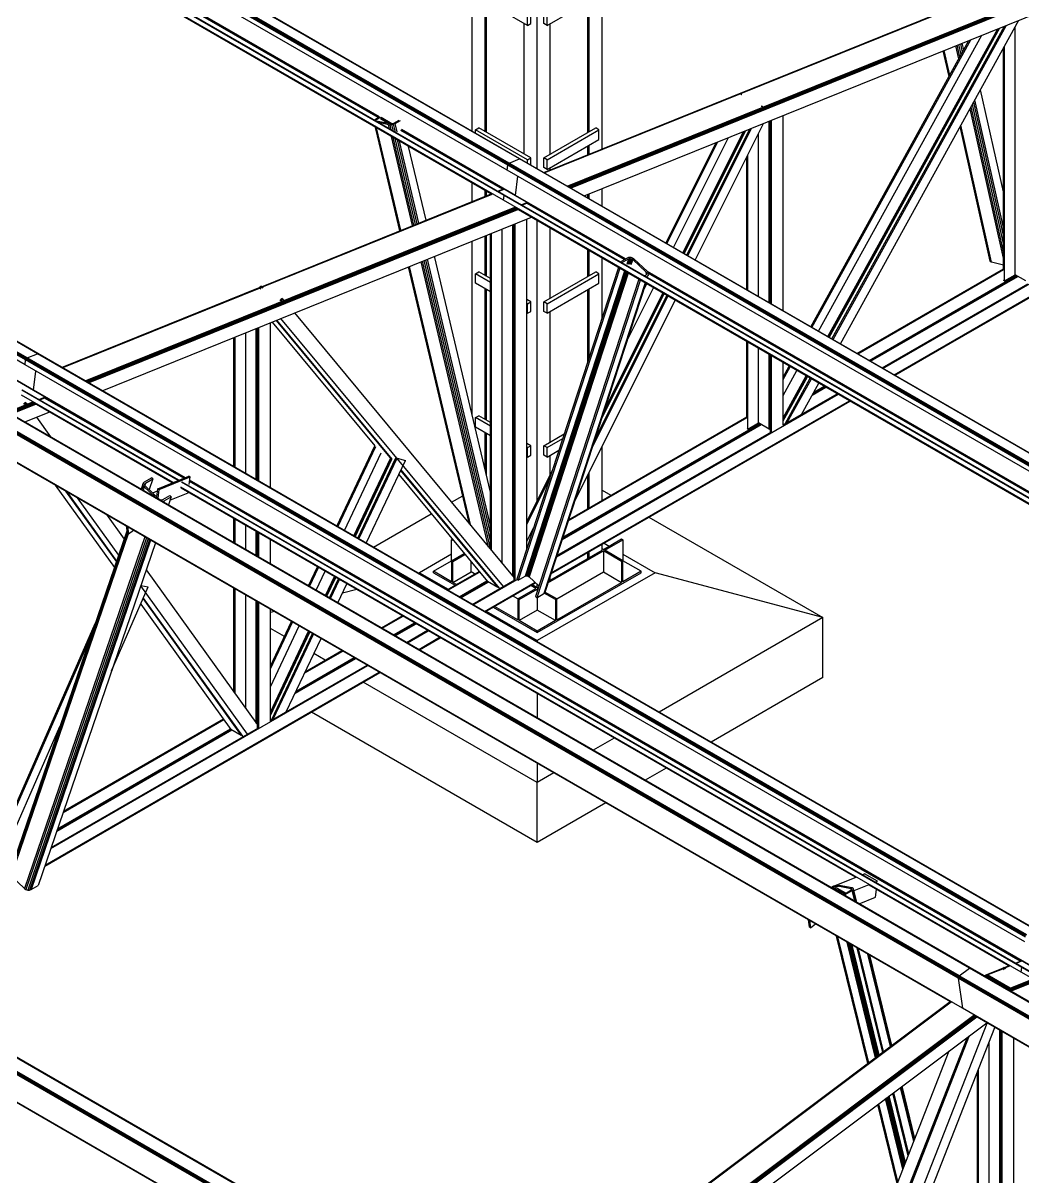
# Model space of a CAD drawing. Header units: millimetres. Extents: x 357 to 945, y 547 to 720.
# Drawn here: x 581.048 to 583.771, y 662.074 to 665.217 of the extents above; entities that cross this region are included whole.
import ezdxf

# ---------------------------------------------------------------- set-up
doc = ezdxf.new("R2010")
doc.units = ezdxf.units.MM
doc.layers.add('PLANTA-VIS', color=7, linetype='Continuous')

msp = doc.modelspace()

# ---------------------------------------------------------------- linework, layer by layer
at = {"layer": 'PLANTA-VIS', "extrusion": (6.79673e-13, 0.816497, 0.57735)}
for p, q in [((582.37191, 664.83529), (579.64955, 666.40704)), ((582.39987, 664.84657), (579.67751, 666.41832)), ((582.40118, 664.84678), (579.67881, 666.41854)), ((582.40219, 664.8463), (579.67983, 666.41805)), ((582.3663, 664.81651), (579.64394, 666.38827)), ((582.36788, 664.82954), (579.64552, 666.40129)), ((582.36835, 664.83131), (579.64599, 666.40306)), ((582.36928, 664.83302), (579.64692, 666.40477)), ((582.37053, 664.83442), (579.64817, 666.40617)), ((582.35787, 664.74705), (579.63551, 666.31881)), ((582.3563, 664.73403), (579.63393, 666.30579)), ((582.32327, 664.75158), (579.66708, 666.28514)), ((582.32229, 664.75139), (579.669, 666.28327)), ((582.35962, 664.74776), (579.95672, 666.13507)), ((582.27158, 664.92171), (582.27158, 666.15136)), ((582.01897, 664.96136), (580.02583, 666.1121)), ((582.01809, 664.96085), (580.02716, 666.11031)), ((582.01711, 664.96029), (580.02847, 666.10843)), ((582.0162, 664.95976), (580.02874, 666.10722)), ((582.01547, 664.95934), (580.02895, 666.10625)), ((582.44836, 664.81964), (582.44836, 666.0493)), ((582.62514, 664.87379), (582.62514, 665.94723)), ((581.05666, 664.30253), (578.3343, 665.87429)), ((581.05791, 664.30393), (578.33554, 665.87568)), ((581.05928, 664.3048), (578.33692, 665.87655)), ((581.08725, 664.31608), (578.36489, 665.88783)), ((581.08855, 664.31629), (578.36619, 665.88805)), ((581.08957, 664.31581), (578.36721, 665.88756)), ((581.05368, 664.28602), (578.33132, 665.85778)), ((581.05526, 664.29905), (578.3329, 665.8708)), ((581.05573, 664.30082), (578.33337, 665.87257)), ((581.07665, 664.21605), (578.77943, 665.54236)), ((581.07688, 664.21694), (578.77954, 665.54331)), ((582.46599, 664.80947), (583.71913, 665.31592)), ((582.46627, 664.80931), (583.72014, 665.31605)), ((582.42167, 665.21016), (582.28025, 665.29181)), ((582.30694, 664.92078), (582.30694, 665.2764)), ((582.46751, 664.80859), (583.69939, 665.30645)), ((582.47505, 665.21016), (582.61648, 665.29181)), ((582.52974, 664.77266), (583.78398, 665.27956)), ((582.53174, 664.77151), (583.78562, 665.27825)), ((582.53421, 664.77008), (583.78736, 665.27653)), ((582.58978, 664.92078), (582.58978, 665.2764)), ((582.31047, 664.91873), (582.31047, 665.27436)), ((582.53677, 664.7686), (583.7896, 665.27493)), ((582.53902, 664.7673), (583.79186, 665.27363)), ((582.57604, 664.74593), (583.82888, 665.25225)), ((582.58625, 664.91873), (582.58625, 665.27436)), ((582.41301, 664.85954), (582.41301, 665.21516)), ((582.42167, 665.21016), (582.42167, 665.23609)), ((582.42167, 665.21016), (582.43065, 665.21535)), ((582.43065, 665.21535), (582.43065, 665.24127)), ((582.46607, 665.21535), (582.46607, 665.24127)), ((582.47505, 665.21016), (582.46607, 665.21535)), ((582.47505, 665.21016), (582.47505, 665.23609)), ((582.48372, 664.85954), (582.48372, 665.21516)), ((583.27376, 664.3431), (583.75972, 665.2243)), ((583.21448, 664.37733), (583.65916, 665.18366)), ((583.23994, 664.36263), (583.70234, 665.20112)), ((583.24194, 664.36147), (583.70573, 665.20249)), ((583.24347, 664.36059), (583.70834, 665.20354)), ((583.25092, 664.35629), (583.72097, 665.20864)), ((583.25375, 664.35466), (583.72577, 665.21058)), ((583.7493, 664.53096), (583.7493, 665.20541)), ((583.19364, 664.38936), (583.6238, 665.16937)), ((583.19647, 664.38772), (583.6286, 665.17131)), ((583.59633, 665.11957), (583.58842, 665.15507)), ((583.59917, 665.12472), (583.59208, 665.15655)), ((583.6027, 665.13111), (583.59662, 665.15839)), ((583.60639, 665.1378), (583.60137, 665.16031)), ((583.60967, 665.14375), (583.6056, 665.16202)), ((583.7203, 664.51422), (583.7203, 665.15283)), ((583.56958, 665.07106), (583.55396, 665.14115)), ((583.56991, 665.07166), (583.55439, 665.14132)), ((583.57162, 665.07476), (583.55659, 665.14221)), ((583.71748, 664.54533), (583.71748, 665.14771)), ((583.64393, 665.08674), (583.64334, 665.08935)), ((583.6253, 665.05295), (583.62471, 665.05557)), ((583.62858, 665.05891), (583.628, 665.06152)), ((583.61524, 665.03472), (583.61466, 665.03734)), ((583.61808, 665.03987), (583.6175, 665.04248)), ((583.62161, 665.04627), (583.62103, 665.04888)), ((583.71748, 664.75672), (583.65542, 665.03517)), ((583.00104, 665.02317), (583.0014, 665.0239)), ((583.0014, 665.0239), (583.00217, 665.02363)), ((583.00423, 665.02227), (583.0014, 665.0239)), ((583.00387, 665.02154), (583.00423, 665.02227)), ((583.00423, 665.02227), (583.005, 665.02199)), ((583.71748, 664.61611), (583.6331, 664.99471)), ((583.71748, 664.63934), (583.63679, 665.00139)), ((583.71748, 664.66003), (583.64007, 665.00735)), ((582.00759, 664.95479), (582.0192, 664.96149)), ((583.05831, 664.9901), (583.05868, 664.99083)), ((583.05868, 664.99083), (583.05944, 664.99056)), ((583.06151, 664.9892), (583.05868, 664.99083)), ((583.06114, 664.98847), (583.06151, 664.9892)), ((583.06151, 664.9892), (583.06227, 664.98892)), ((583.1182, 664.43291), (583.1182, 664.96504)), ((583.58849, 664.98622), (583.58791, 664.98883)), ((583.58882, 664.98681), (583.58824, 664.98943)), ((583.59053, 664.98992), (583.58995, 664.99253)), ((583.71748, 664.576), (583.62673, 664.98316)), ((583.71748, 664.59388), (583.62957, 664.98831)), ((582.00543, 664.95314), (582.00759, 664.95479)), ((582.07451, 664.65125), (582.0078, 664.93296)), ((582.07491, 664.65142), (582.00832, 664.93266)), ((582.00853, 664.95143), (582.0092, 664.95274)), ((582.00906, 664.95035), (582.00853, 664.95143)), ((582.0107, 664.94967), (582.00906, 664.95035)), ((582.0092, 664.95274), (582.01096, 664.95407)), ((582.00955, 664.95124), (582.0092, 664.95274)), ((582.0471, 664.94196), (582.0107, 664.94967)), ((582.01096, 664.95407), (582.02273, 664.96087)), ((582.01137, 664.95232), (582.01096, 664.95407)), ((582.0771, 664.6523), (582.01108, 664.93107)), ((582.04356, 664.93992), (582.01708, 664.94553)), ((582.04469, 664.94247), (582.0214, 664.95592)), ((582.04699, 664.94198), (582.02208, 664.95636)), ((582.04912, 664.94181), (582.02261, 664.95711)), ((582.05088, 664.94192), (582.02291, 664.95807)), ((582.05235, 664.94209), (582.02294, 664.95907)), ((582.04356, 664.93992), (582.04761, 664.93961)), ((582.04622, 664.9287), (582.04356, 664.93992)), ((582.0471, 664.94196), (582.04959, 664.94177)), ((582.04761, 664.93961), (582.05244, 664.94016)), ((582.05083, 664.92604), (582.04761, 664.93961)), ((582.04959, 664.94177), (582.05256, 664.94211)), ((582.05244, 664.94016), (582.05733, 664.94148)), ((582.05657, 664.92272), (582.05244, 664.94016)), ((582.05256, 664.94211), (582.05556, 664.94292)), ((582.05556, 664.94292), (582.05814, 664.94409)), ((582.05733, 664.94148), (582.06152, 664.94338)), ((582.06258, 664.9193), (582.05733, 664.94148)), ((582.05814, 664.94409), (582.07217, 664.95219)), ((582.06152, 664.94338), (582.0757, 664.95157)), ((582.067, 664.9202), (582.06152, 664.94338)), ((582.28025, 664.92582), (582.28923, 664.931)), ((582.43065, 664.84935), (582.28923, 664.931)), ((582.46607, 664.84935), (582.60749, 664.931)), ((582.61648, 664.92582), (582.60749, 664.931)), ((582.85868, 664.58275), (583.03208, 664.93023)), ((582.87879, 664.57113), (583.06453, 664.94335)), ((583.08002, 664.45496), (583.08002, 664.94961)), ((583.08285, 664.45332), (583.08285, 664.95075)), ((583.08355, 664.45292), (583.08355, 664.95104)), ((583.08638, 664.45128), (583.08638, 664.95218)), ((583.68168, 664.56807), (583.59998, 664.93465)), ((583.68255, 664.56624), (583.60031, 664.93525)), ((583.68522, 664.56504), (583.60203, 664.93836)), ((582.10865, 664.66505), (582.05114, 664.90794)), ((582.11228, 664.66652), (582.05574, 664.90528)), ((582.11681, 664.66835), (582.06149, 664.90196)), ((582.12155, 664.67027), (582.06751, 664.89849)), ((582.35375, 664.76403), (582.07703, 664.9238)), ((582.35465, 664.76436), (582.07771, 664.92425)), ((582.35584, 664.76472), (582.07824, 664.92499)), ((582.38927, 664.74655), (582.07854, 664.92595)), ((582.38951, 664.74743), (582.07857, 664.92695)), ((582.42167, 664.84417), (582.28025, 664.92582)), ((582.28025, 664.91671), (582.28025, 664.92582)), ((582.47505, 664.84417), (582.61648, 664.92582)), ((582.47505, 664.81824), (582.61648, 664.89989)), ((582.61648, 664.89989), (582.61648, 664.92582)), ((582.81951, 664.60536), (582.96887, 664.90469)), ((582.84496, 664.59067), (583.00994, 664.92129)), ((582.84697, 664.5895), (583.01319, 664.9226)), ((582.8485, 664.58863), (583.01565, 664.92359)), ((582.85585, 664.58438), (583.02752, 664.92839)), ((583.05103, 664.47169), (583.05103, 664.91628)), ((582.12578, 664.67198), (582.07288, 664.89539)), ((582.14559, 664.67998), (582.09802, 664.88087)), ((582.58625, 664.85807), (582.58625, 664.88244)), ((582.58978, 664.8595), (582.58978, 664.88448)), ((582.79858, 664.61745), (582.9351, 664.89104)), ((582.80141, 664.61581), (582.93967, 664.89289)), ((582.37191, 664.83529), (582.39987, 664.84657)), ((582.37191, 664.83529), (582.39987, 664.84657)), ((582.39987, 664.84657), (582.40118, 664.84678)), ((582.39987, 664.84657), (582.40118, 664.84678)), ((585.12224, 663.27481), (582.39987, 664.84657)), ((582.40118, 664.84678), (582.40219, 664.8463)), ((585.12354, 663.27502), (582.40118, 664.84678)), ((582.40118, 664.84678), (582.40219, 664.8463)), ((585.12455, 663.27454), (582.40219, 664.8463)), ((582.42167, 664.84417), (582.43065, 664.84935)), ((582.42167, 664.83506), (582.42167, 664.84417)), ((582.43065, 664.82987), (582.43065, 664.84935)), ((582.47505, 664.84417), (582.46607, 664.84935)), ((582.46607, 664.82343), (582.46607, 664.84935)), ((582.47505, 664.81824), (582.47505, 664.84417)), ((583.01921, 664.49007), (583.01921, 664.85252)), ((583.02204, 664.48843), (583.02204, 664.85819)), ((582.3663, 664.81651), (582.36788, 664.82954)), ((582.3663, 664.81651), (582.36788, 664.82954)), ((585.08866, 663.24476), (582.3663, 664.81651)), ((582.36788, 664.82954), (582.36835, 664.83131)), ((582.36788, 664.82954), (582.36835, 664.83131)), ((585.09025, 663.25778), (582.36788, 664.82954)), ((582.36835, 664.83131), (582.36928, 664.83302)), ((582.36835, 664.83131), (582.36928, 664.83302)), ((585.09071, 663.25955), (582.36835, 664.83131)), ((582.36928, 664.83302), (582.37053, 664.83442)), ((582.36928, 664.83302), (582.37053, 664.83442)), ((585.09164, 663.26126), (582.36928, 664.83302)), ((582.37053, 664.83442), (582.37191, 664.83529)), ((582.37053, 664.83442), (582.37191, 664.83529)), ((585.09289, 663.26266), (582.37053, 664.83442)), ((585.09427, 663.26353), (582.37191, 664.83529)), ((582.47505, 664.81824), (582.46607, 664.82343)), ((582.48372, 664.81663), (582.48372, 664.82325)), ((582.27158, 664.7309), (582.27158, 664.78066)), ((582.38951, 664.74743), (582.39582, 664.79947)), ((582.38951, 664.74743), (582.39582, 664.79947)), ((581.69719, 664.49876), (582.32259, 664.75152)), ((581.69747, 664.4986), (582.32361, 664.75165)), ((581.69853, 664.49781), (582.32522, 664.75108)), ((582.30694, 664.74519), (582.30694, 664.76025)), ((582.31047, 664.74662), (582.31047, 664.75821)), ((582.34083, 664.75861), (582.35619, 664.76482)), ((582.34207, 664.75789), (582.35807, 664.76436)), ((582.3563, 664.73403), (582.35787, 664.74705)), ((582.3563, 664.73403), (582.35787, 664.74705)), ((582.35787, 664.74705), (582.35962, 664.74776)), ((582.35787, 664.74705), (582.35962, 664.74776)), ((585.08023, 663.1753), (582.35787, 664.74705)), ((582.67446, 664.56599), (582.35962, 664.74776)), ((582.38919, 664.7464), (582.38927, 664.74655)), ((582.38919, 664.7464), (582.38927, 664.74655)), ((582.38927, 664.74655), (582.38951, 664.74743)), ((582.38927, 664.74655), (582.38951, 664.74743)), ((582.68774, 664.57422), (582.38927, 664.74655)), ((582.68863, 664.57473), (582.38951, 664.74743)), ((582.58625, 664.74004), (582.58625, 664.75005)), ((582.58978, 664.73799), (582.58978, 664.75148)), ((582.62514, 664.71758), (582.62514, 664.76577)), ((581.21711, 664.24217), (582.38745, 664.71516)), ((581.21912, 664.24102), (582.38908, 664.71385)), ((581.22159, 664.23959), (582.39082, 664.71213)), ((581.22414, 664.23811), (582.39307, 664.71053)), ((585.07866, 663.16228), (582.3563, 664.73403)), ((582.3563, 664.73403), (582.35633, 664.73312)), ((582.3563, 664.73403), (582.35633, 664.73312)), ((585.04563, 663.17983), (582.38944, 664.71338)), ((585.04465, 663.17964), (582.39136, 664.71151)), ((582.4043, 664.72197), (582.4203, 664.72843)), ((582.4063, 664.72081), (582.42166, 664.72702)), ((582.68513, 664.57271), (582.42123, 664.72507)), ((582.68586, 664.57313), (582.42172, 664.72563)), ((582.68677, 664.57366), (582.42177, 664.72665)), ((581.2264, 664.23681), (582.39532, 664.70922)), ((581.26342, 664.21544), (582.43234, 664.68785)), ((582.41993, 663.78505), (582.41993, 664.68284)), ((582.44836, 663.91563), (582.44836, 664.6786)), ((582.35276, 663.74513), (582.35276, 664.65569)), ((582.38175, 663.71018), (582.38175, 664.66741)), ((582.38458, 663.70956), (582.38458, 664.66855)), ((582.38529, 663.69904), (582.38529, 664.66883)), ((582.38811, 663.70026), (582.38811, 664.66998)), ((582.48372, 664.46762), (582.48372, 664.65819)), ((582.27158, 664.14792), (582.27158, 664.62288)), ((582.30694, 664.52886), (582.30694, 664.63717)), ((582.31047, 664.52682), (582.31047, 664.6386)), ((582.32094, 663.78349), (582.32094, 664.64283)), ((582.32377, 663.78008), (582.32377, 664.64397)), ((582.58625, 664.52682), (582.58625, 664.59899)), ((582.58978, 664.52886), (582.58978, 664.59695)), ((582.26426, 663.85181), (582.09826, 664.55283)), ((582.26761, 663.84778), (582.10044, 664.55372)), ((582.316, 663.78944), (582.132, 664.56647)), ((582.32094, 663.78538), (582.13563, 664.56794)), ((582.32094, 663.80632), (582.14016, 664.56977)), ((582.32094, 663.82828), (582.1449, 664.57168)), ((582.32094, 663.84785), (582.14913, 664.57339)), ((582.32094, 663.9395), (582.16894, 664.5814)), ((582.62514, 664.41466), (582.62514, 664.57654)), ((582.67468, 664.56668), (582.6741, 664.56488)), ((582.67468, 664.56668), (582.69378, 664.5777)), ((582.67806, 664.5635), (582.67468, 664.56668)), ((582.67806, 664.5635), (582.67781, 664.56274)), ((582.67806, 664.5635), (582.69715, 664.57452)), ((585.08198, 663.176), (582.67908, 664.56332)), ((582.69715, 664.57452), (582.69203, 664.55881)), ((582.69378, 664.5777), (582.69797, 664.5791)), ((582.69973, 664.57539), (582.69455, 664.55948)), ((582.69715, 664.57452), (582.69973, 664.57539)), ((582.70273, 664.57534), (582.69757, 664.55953)), ((582.69797, 664.5791), (582.70285, 664.57904)), ((582.69973, 664.57539), (582.70273, 664.57534)), ((582.70571, 664.57441), (582.70067, 664.55894)), ((582.70273, 664.57534), (582.70571, 664.57441)), ((582.70285, 664.57904), (582.70768, 664.5775)), ((582.7082, 664.5727), (582.70335, 664.55782)), ((582.70571, 664.57441), (582.7082, 664.5727)), ((582.70768, 664.5775), (582.71174, 664.57474)), ((582.7446, 664.53837), (582.7082, 664.5727)), ((582.74814, 664.54041), (582.71174, 664.57474)), ((583.68255, 664.56624), (583.68168, 664.56807)), ((583.68522, 664.56504), (583.68255, 664.56624)), ((583.71748, 664.55742), (583.68522, 664.56504)), ((582.26364, 663.85256), (582.09785, 664.55267)), ((582.28025, 664.5339), (582.28923, 664.53908)), ((582.32094, 664.5104), (582.28025, 664.5339)), ((582.28025, 664.50798), (582.28025, 664.5339)), ((582.32094, 664.52077), (582.28923, 664.53908)), ((582.66954, 664.5509), (582.39304, 663.70254)), ((582.67325, 664.54876), (582.39642, 663.69936)), ((582.6863, 664.54123), (582.41551, 663.71038)), ((582.68823, 664.54011), (582.41809, 663.71125)), ((582.69077, 664.53865), (582.42109, 663.71121)), ((582.69354, 664.53705), (582.42407, 663.71027)), ((582.6961, 664.53557), (582.42656, 663.70856)), ((582.46607, 664.45743), (582.60749, 664.53908)), ((582.47505, 664.45225), (582.61648, 664.5339)), ((582.61648, 664.5339), (582.60749, 664.53908)), ((582.61648, 664.50798), (582.61648, 664.5339)), ((582.74054, 664.52783), (582.74433, 664.53002)), ((582.7446, 664.53837), (582.7434, 664.53469)), ((582.74433, 664.53002), (582.74609, 664.53167)), ((582.74624, 664.53618), (582.7446, 664.53837)), ((582.74624, 664.53618), (582.74526, 664.5332)), ((582.74676, 664.53382), (582.74604, 664.53162)), ((582.74609, 664.53167), (582.74676, 664.53382)), ((582.74676, 664.53382), (582.74624, 664.53618)), ((582.74666, 664.52624), (582.74771, 664.52684)), ((582.74771, 664.52684), (582.74766, 664.52669)), ((582.74771, 664.52684), (582.75056, 664.5295)), ((582.75079, 664.53685), (582.74814, 664.54041)), ((584.74133, 663.3896), (582.74819, 664.54034)), ((584.74045, 663.38909), (582.74952, 664.53855)), ((582.75056, 664.5295), (582.75028, 664.52863)), ((582.75056, 664.5295), (582.75165, 664.53302)), ((582.75165, 664.53302), (582.75079, 664.53685)), ((584.73947, 663.38853), (582.75083, 664.53667)), ((584.73856, 663.388), (582.7511, 664.53546)), ((584.73783, 663.38758), (582.75132, 664.5345)), ((583.31871, 664.31715), (583.71748, 664.54738)), ((583.32083, 664.31592), (583.71783, 664.54513)), ((583.35194, 664.29796), (583.7524, 664.52916)), ((583.35292, 664.2974), (583.75338, 664.5286)), ((583.35407, 664.29673), (583.75453, 664.52793)), ((583.35522, 664.29607), (583.75567, 664.52727)), ((583.35619, 664.29551), (583.75664, 664.52671)), ((583.7203, 664.51422), (583.7493, 664.53096)), ((583.77829, 664.51422), (583.7493, 664.53096)), ((581.15336, 664.27898), (581.69352, 664.49728)), ((581.15364, 664.27882), (581.69322, 664.49688)), ((581.15489, 664.2781), (581.6919, 664.49513)), ((581.69077, 664.49363), (581.69541, 664.49979)), ((581.69359, 664.492), (581.69824, 664.49815)), ((581.69824, 664.49815), (581.69541, 664.49979)), ((581.69824, 664.49815), (581.7009, 664.49495)), ((582.32094, 664.48448), (582.28025, 664.50798)), ((582.30694, 664.13694), (582.30694, 664.49256)), ((582.31047, 664.1349), (582.31047, 664.49052)), ((582.72517, 664.51879), (582.4436, 663.65486)), ((582.72862, 664.51582), (582.44697, 663.65168)), ((582.74193, 664.50911), (582.46607, 663.6627)), ((582.7436, 664.50814), (582.46892, 663.66536)), ((582.47505, 664.42633), (582.61648, 664.50798)), ((582.58625, 664.29533), (582.58625, 664.49052)), ((582.58978, 664.30618), (582.58978, 664.49256)), ((582.69203, 664.3499), (582.76487, 664.49587)), ((582.72862, 664.51582), (582.72593, 664.51835)), ((582.72862, 664.51582), (582.72946, 664.51631)), ((582.73593, 664.4846), (582.74677, 664.50632)), ((582.74279, 664.50565), (582.74394, 664.50795)), ((583.3873, 664.27755), (583.7843, 664.50675)), ((583.38942, 664.27632), (583.79017, 664.5077)), ((583.42053, 664.25836), (583.83889, 664.4999)), ((583.42183, 664.25761), (583.83989, 664.49898)), ((583.42229, 664.25734), (583.84025, 664.49865)), ((583.7203, 664.51422), (583.71783, 664.51565)), ((581.74804, 664.46056), (581.75269, 664.46672)), ((581.75087, 664.45893), (581.75552, 664.46508)), ((581.75552, 664.46508), (581.75269, 664.46672)), ((581.75552, 664.46508), (581.75817, 664.46188)), ((582.38529, 664.48362), (582.38458, 664.48403)), ((582.38529, 664.47325), (582.38458, 664.47366)), ((582.43065, 664.45743), (582.41993, 664.46362)), ((582.54823, 663.90869), (582.82415, 664.46164)), ((582.59701, 664.05837), (582.80404, 664.47325)), ((582.60387, 664.07942), (582.80121, 664.47488)), ((582.62171, 664.13415), (582.79386, 664.47913)), ((582.6254, 664.14548), (582.79234, 664.48001)), ((582.63029, 664.16046), (582.79032, 664.48117)), ((581.78706, 664.42706), (582.38529, 663.70592)), ((582.38529, 664.44733), (582.38458, 664.44774)), ((582.42167, 664.45225), (582.41993, 664.45325)), ((582.42167, 664.42633), (582.41993, 664.42733)), ((582.42167, 664.45225), (582.43065, 664.45743)), ((582.42167, 664.42633), (582.42167, 664.45225)), ((582.42167, 664.42633), (582.43065, 664.43151)), ((582.43065, 664.43151), (582.43065, 664.45743)), ((582.47505, 664.45225), (582.46607, 664.45743)), ((582.46607, 664.43151), (582.46607, 664.45743)), ((582.47505, 664.42633), (582.46607, 664.43151)), ((582.47505, 664.42633), (582.47505, 664.45225)), ((582.48372, 664.0757), (582.48372, 664.43133)), ((581.72167, 663.95087), (581.72167, 664.40064)), ((581.72628, 664.4025), (582.00596, 664.06536)), ((581.73732, 664.40696), (582.05184, 664.02781)), ((581.7387, 664.40752), (582.05251, 664.02922)), ((581.74973, 664.41198), (582.35545, 663.68181)), ((581.65449, 663.98965), (581.65449, 664.37349)), ((581.68348, 663.97291), (581.68348, 664.3852)), ((581.68631, 663.97128), (581.68631, 664.38635)), ((581.68702, 663.97087), (581.68702, 664.38663)), ((581.68985, 663.96924), (581.68985, 664.38778)), ((581.62267, 664.00802), (581.62267, 664.36063)), ((581.6255, 664.00639), (581.6255, 664.36177)), ((583.01921, 664.14219), (583.01921, 664.34902)), ((583.02204, 664.11107), (583.02204, 664.34739)), ((581.05573, 664.30082), (581.05666, 664.30253)), ((581.05573, 664.30082), (581.05666, 664.30253)), ((581.05666, 664.30253), (581.05791, 664.30393)), ((581.05666, 664.30253), (581.05791, 664.30393)), ((583.77902, 662.73078), (581.05666, 664.30253)), ((581.05791, 664.30393), (581.05928, 664.3048)), ((581.05791, 664.30393), (581.05928, 664.3048)), ((583.78027, 662.73217), (581.05791, 664.30393)), ((581.05928, 664.3048), (581.08725, 664.31608)), ((581.05928, 664.3048), (581.08725, 664.31608)), ((583.78165, 662.73304), (581.05928, 664.3048)), ((581.08725, 664.31608), (581.08855, 664.31629)), ((581.08725, 664.31608), (581.08855, 664.31629)), ((583.80961, 662.74432), (581.08725, 664.31608)), ((581.08855, 664.31629), (581.08957, 664.31581)), ((583.81091, 662.74453), (581.08855, 664.31629)), ((581.08855, 664.31629), (581.08957, 664.31581)), ((583.81193, 662.74405), (581.08957, 664.31581)), ((583.05103, 664.12781), (583.05103, 664.33065)), ((583.08002, 664.11107), (583.08002, 664.31391)), ((583.08285, 664.11271), (583.08285, 664.31228)), ((583.08355, 664.10218), (583.08355, 664.31187)), ((583.08638, 664.10341), (583.08638, 664.31024)), ((581.05368, 664.28602), (581.05526, 664.29905)), ((581.05368, 664.28602), (581.05526, 664.29905)), ((583.77604, 662.71427), (581.05368, 664.28602)), ((581.05526, 664.29905), (581.05573, 664.30082)), ((581.05526, 664.29905), (581.05573, 664.30082)), ((583.77762, 662.72729), (581.05526, 664.29905)), ((583.77809, 662.72906), (581.05573, 664.30082)), ((583.1182, 664.12178), (583.1182, 664.29187)), ((583.1182, 664.25256), (583.13465, 664.28238)), ((583.1182, 664.2458), (583.13747, 664.28074)), ((583.1182, 664.20274), (583.15548, 664.27035)), ((581.07688, 664.21694), (581.0832, 664.26898)), ((581.07688, 664.21694), (581.0832, 664.26898)), ((583.1182, 664.14189), (583.18094, 664.25565)), ((583.1182, 664.1371), (583.18294, 664.25449)), ((583.1182, 664.13343), (583.18447, 664.25361)), ((583.1235, 664.12525), (583.19192, 664.24931)), ((583.12897, 664.1284), (583.19475, 664.24768)), ((583.6253, 662.64278), (580.90294, 664.21453)), ((583.62668, 662.6435), (580.90432, 664.21526)), ((583.62793, 662.64354), (580.90557, 664.2153)), ((581.47085, 663.97084), (581.04525, 664.21656)), ((581.4726, 663.97155), (581.047, 664.21727)), ((581.07657, 664.21591), (581.07665, 664.21605)), ((581.07657, 664.21591), (581.07665, 664.21605)), ((581.07665, 664.21605), (581.07688, 664.21694)), ((581.07665, 664.21605), (581.07688, 664.21694)), ((581.4888, 663.9781), (581.07665, 664.21605)), ((581.48984, 663.97852), (581.07688, 664.21694)), ((583.16768, 664.15075), (583.21476, 664.23612)), ((583.16823, 664.22782), (583.1712, 664.22953)), ((583.17022, 664.23142), (583.17318, 664.23313)), ((583.19675, 664.20346), (583.23404, 664.22499)), ((583.19766, 664.2051), (583.23307, 664.22555)), ((583.19873, 664.20704), (583.23193, 664.22621)), ((583.1998, 664.209), (583.23077, 664.22688)), ((583.20072, 664.21065), (583.2298, 664.22744)), ((583.59437, 662.61541), (580.87201, 664.18716)), ((583.59443, 662.61703), (580.87207, 664.18879)), ((583.59502, 662.61882), (580.87266, 664.19057)), ((583.59604, 662.62048), (580.87368, 664.19223)), ((583.59734, 662.62177), (580.87498, 664.19352)), ((581.01368, 664.15996), (581.07482, 664.18466)), ((581.01525, 664.15863), (581.07646, 664.18336)), ((581.0165, 664.1567), (581.0782, 664.18163)), ((581.01721, 664.15448), (581.08044, 664.18004)), ((581.0173, 664.1523), (581.0827, 664.17873)), ((581.45665, 663.96511), (581.04367, 664.20354)), ((581.0498, 664.17837), (581.05388, 664.18349)), ((581.05262, 664.17673), (581.0567, 664.18185)), ((581.0567, 664.18185), (581.05388, 664.18349)), ((581.0567, 664.18185), (581.05864, 664.17916)), ((581.45511, 663.96448), (581.07682, 664.18289)), ((581.45433, 663.96417), (581.07874, 664.18102)), ((581.09168, 664.19148), (581.10769, 664.19795)), ((581.09368, 664.19032), (581.10904, 664.19653)), ((581.48572, 663.97686), (581.10861, 664.19458)), ((581.48658, 663.9772), (581.10909, 664.19514)), ((581.48765, 663.97764), (581.10915, 664.19616)), ((582.4856, 663.71655), (583.30015, 664.18682)), ((582.48582, 663.7172), (583.29969, 664.18709)), ((582.48642, 663.71905), (583.29839, 664.18784)), ((582.50084, 663.7633), (583.26727, 664.2058)), ((583.08285, 664.18845), (583.08355, 664.18973)), ((583.08285, 664.18169), (583.08355, 664.18297)), ((583.1182, 664.12218), (583.26515, 664.20703)), ((583.13917, 664.17511), (583.14213, 664.17683)), ((581.05278, 664.13031), (581.11972, 664.15736)), ((582.28025, 664.14198), (582.28923, 664.14717)), ((582.32094, 664.12886), (582.28923, 664.14717)), ((582.53362, 663.86388), (583.01921, 664.14423)), ((582.62514, 664.14102), (582.62514, 664.14466)), ((583.1352, 664.16793), (583.13817, 664.16964)), ((583.13611, 664.16957), (583.13907, 664.17128)), ((583.13718, 664.17151), (583.14014, 664.17322)), ((583.13826, 664.17346), (583.14122, 664.17517)), ((581.08453, 664.14314), (581.12283, 664.08986)), ((582.32094, 664.11849), (582.28025, 664.14198)), ((582.28025, 664.11606), (582.28025, 664.14198)), ((582.32094, 664.09256), (582.28025, 664.11606)), ((582.51625, 663.81057), (583.05837, 664.12357)), ((582.5167, 663.81195), (583.05741, 664.12413)), ((582.51723, 663.81358), (583.05626, 664.12479)), ((582.51776, 663.81522), (583.05511, 664.12546)), ((582.51822, 663.81661), (583.05413, 664.12602)), ((582.53264, 663.86086), (583.01956, 664.14199)), ((583.02204, 664.11107), (583.05103, 664.12781)), ((583.08002, 664.11107), (583.05103, 664.12781)), ((583.08285, 664.13863), (583.08355, 664.13991)), ((583.08355, 664.13716), (583.08285, 664.13757)), ((583.60596, 662.53329), (580.8836, 664.10504)), ((583.5733, 662.55118), (580.91718, 664.08469)), ((583.57282, 662.55136), (580.91943, 664.08329)), ((582.30694, 663.99862), (582.30694, 664.10065)), ((582.31047, 663.98369), (582.31047, 664.0986)), ((582.38529, 664.09171), (582.38458, 664.09211)), ((582.38529, 664.08134), (582.38458, 664.08174)), ((582.46607, 664.06552), (582.52184, 664.09771)), ((582.47505, 664.06033), (582.51767, 664.08494)), ((582.50183, 663.76632), (583.08603, 664.10361)), ((583.02204, 664.11107), (583.01956, 664.1125)), ((583.08002, 664.11107), (583.08285, 664.11271)), ((581.90233, 663.84656), (582.00596, 664.06536)), ((581.90516, 663.84493), (582.00879, 664.06372)), ((582.38529, 664.05541), (582.38458, 664.05582)), ((582.43065, 664.06552), (582.41993, 664.0717)), ((582.42167, 664.06033), (582.41993, 664.06133)), ((582.42167, 664.06033), (582.43065, 664.06552)), ((582.42167, 664.03441), (582.42167, 664.06033)), ((582.43065, 664.03959), (582.43065, 664.06552)), ((582.47505, 664.06033), (582.46607, 664.06552)), ((582.46607, 664.03959), (582.46607, 664.06552)), ((582.47505, 664.03441), (582.47505, 664.06033)), ((582.47505, 664.03441), (582.50727, 664.05301)), ((582.62514, 663.91671), (582.62514, 664.06281)), ((581.92334, 663.83443), (582.02352, 664.04596)), ((581.9488, 663.81973), (582.04965, 664.03268)), ((581.95082, 663.81857), (582.05128, 664.0307)), ((581.95233, 663.81769), (582.05251, 664.02922)), ((581.95961, 663.81349), (582.06323, 664.03229)), ((581.96244, 663.81186), (582.06665, 664.0319)), ((581.98264, 663.8002), (582.08925, 664.02531)), ((582.06665, 664.0319), (582.08925, 664.02531)), ((582.42167, 664.03441), (582.41993, 664.03541)), ((582.42167, 664.03441), (582.43065, 664.03959)), ((582.47505, 664.03441), (582.46607, 664.03959)), ((582.48372, 663.98648), (582.48372, 664.03941)), ((582.04526, 664.01798), (582.04649, 664.0165)), ((582.07641, 663.99819), (582.34089, 663.67937)), ((582.07708, 663.99961), (582.34443, 663.67732)), ((582.41993, 663.85866), (582.4891, 663.99727)), ((582.58978, 663.8963), (582.58978, 663.99196)), ((581.13577, 663.95839), (581.29704, 663.73403)), ((581.37593, 663.96455), (581.36998, 663.94717)), ((581.37485, 663.96102), (581.37009, 663.94711)), ((581.37569, 663.95716), (581.37189, 663.94607)), ((581.37485, 663.96102), (581.37593, 663.96455)), ((581.37569, 663.95716), (581.37485, 663.96102)), ((581.37833, 663.95355), (581.37569, 663.95716)), ((581.37593, 663.96455), (581.37879, 663.96722)), ((581.37879, 663.96722), (581.39788, 663.97824)), ((581.37972, 663.96019), (581.38039, 663.96236)), ((581.38023, 663.95781), (581.37972, 663.96019)), ((581.38215, 663.96401), (581.38015, 663.95818)), ((581.38187, 663.95559), (581.38023, 663.95781)), ((581.38039, 663.96236), (581.38215, 663.96401)), ((581.38215, 663.96401), (581.40124, 663.97503)), ((581.40124, 663.97503), (581.39145, 663.94641)), ((581.40124, 663.97503), (581.39788, 663.97824)), ((581.41552, 663.94848), (581.49943, 663.9824)), ((581.41905, 663.94644), (581.50297, 663.98036)), ((583.76761, 662.64481), (581.47941, 663.9659)), ((583.76936, 662.64552), (581.48117, 663.96661)), ((581.50297, 663.98036), (581.49943, 663.9824)), ((581.5005, 663.95996), (581.50297, 663.98036)), ((583.76349, 662.66179), (581.50145, 663.96778)), ((583.76439, 662.66211), (581.50154, 663.96856)), ((583.76558, 662.66248), (581.50166, 663.96955)), ((583.79901, 662.6443), (581.50179, 663.9706)), ((583.79925, 662.64518), (581.5019, 663.97155)), ((582.07105, 663.98689), (582.31261, 663.6957)), ((582.41993, 663.85136), (582.48224, 663.97622)), ((582.58625, 663.89426), (582.58625, 663.98488)), ((581.16406, 663.94206), (581.30238, 663.74962)), ((581.16759, 663.94002), (581.30305, 663.75157)), ((581.37833, 663.95355), (581.37513, 663.9442)), ((581.40773, 663.92537), (581.37833, 663.95355)), ((581.41813, 663.92084), (581.38187, 663.95559)), ((581.40141, 663.93686), (581.41477, 663.94226)), ((581.41381, 663.92565), (581.41204, 663.92667)), ((581.41283, 663.92622), (581.41552, 663.94848)), ((581.41341, 663.92536), (581.41381, 663.92565)), ((581.41381, 663.92565), (581.41392, 663.92488)), ((581.41905, 663.94644), (581.41552, 663.94848)), ((581.41618, 663.9227), (581.41905, 663.94644)), ((581.42915, 663.91896), (581.44824, 663.92998)), ((581.43251, 663.91575), (581.4516, 663.92677)), ((581.4516, 663.92677), (581.44396, 663.90445)), ((581.44824, 663.91696), (581.49773, 663.93695)), ((581.4516, 663.92677), (581.44824, 663.92998)), ((583.76603, 662.63179), (581.47784, 663.95288)), ((583.31563, 662.89031), (581.4779, 663.95132)), ((583.31485, 662.89), (581.47849, 663.95023)), ((581.49773, 663.93695), (581.49797, 663.93898)), ((582.21475, 663.91149), (582.24548, 663.92923)), ((582.62514, 663.9443), (582.64903, 663.93051)), ((581.19588, 663.92369), (581.30838, 663.76717)), ((581.41813, 663.92084), (581.4206, 663.91912)), ((581.4206, 663.91912), (581.42358, 663.91816)), ((581.42358, 663.91816), (581.42658, 663.91809)), ((581.42658, 663.91809), (581.42915, 663.91896)), ((581.42678, 663.91438), (581.42832, 663.91435)), ((581.42832, 663.91435), (581.42808, 663.91363)), ((581.42832, 663.91435), (581.43251, 663.91575)), ((581.43251, 663.91575), (581.43117, 663.91184)), ((581.27519, 663.87789), (581.32335, 663.8109)), ((581.62267, 663.80128), (581.62267, 663.86698)), ((581.6255, 663.79964), (581.6255, 663.86535)), ((582.00231, 663.78884), (582.15988, 663.87981)), ((582.75261, 663.8707), (583.22618, 663.59729)), ((581.33088, 663.83254), (581.01231, 662.90169)), ((581.33084, 663.8328), (581.0134, 662.90523)), ((581.32886, 663.84691), (581.33161, 663.82737)), ((581.3324, 663.84487), (581.33514, 663.82533)), ((581.33514, 663.82533), (581.34866, 663.83548)), ((581.65449, 663.78291), (581.65449, 663.84861)), ((581.68348, 663.76617), (581.68348, 663.83187)), ((581.68631, 663.76453), (581.68631, 663.83024)), ((582.41993, 663.80463), (582.43833, 663.84151)), ((581.33151, 663.82807), (581.01315, 662.89784)), ((581.33456, 663.82566), (581.0158, 662.89423)), ((581.3799, 663.81744), (581.05206, 662.85948)), ((581.38407, 663.81503), (581.0561, 662.85668)), ((581.38855, 663.81245), (581.06092, 662.85511)), ((581.39264, 663.81008), (581.06579, 662.85503)), ((581.39574, 663.8083), (581.06998, 662.85642)), ((581.40853, 663.80091), (581.08907, 662.86745)), ((581.33514, 663.82533), (581.33161, 663.82737)), ((581.68702, 663.76413), (581.68702, 663.82983)), ((581.68985, 663.76249), (581.68985, 663.8282)), ((581.72167, 663.74412), (581.72167, 663.80983)), ((582.21502, 663.80958), (582.21713, 663.8108)), ((582.22101, 663.80612), (582.21502, 663.80958)), ((582.21502, 663.75243), (582.21502, 663.80958)), ((582.62867, 663.78304), (582.67817, 663.81162)), ((582.63013, 663.79999), (582.64407, 663.79194)), ((582.63221, 663.781), (582.68171, 663.80958)), ((582.67817, 663.81162), (582.68171, 663.80958)), ((582.68171, 663.80958), (582.68171, 663.75243)), ((582.21502, 663.77021), (582.12765, 663.71977)), ((582.21502, 663.75243), (582.24918, 663.77215)), ((582.21855, 663.75039), (582.25147, 663.76939)), ((582.38458, 663.78781), (582.38529, 663.78923)), ((582.38458, 663.78051), (582.38529, 663.78193)), ((582.4775, 663.69168), (582.62867, 663.77896)), ((582.47914, 663.69671), (582.62514, 663.781)), ((582.58625, 663.75855), (582.58625, 663.77465)), ((582.58978, 663.76059), (582.58978, 663.77669)), ((582.62514, 663.781), (582.62514, 663.79711)), ((582.62867, 663.78304), (582.62514, 663.78509)), ((582.67817, 663.75039), (582.62867, 663.77896)), ((582.62867, 663.77896), (582.62867, 663.72181)), ((582.68171, 663.75243), (582.63221, 663.781)), ((582.68171, 663.77021), (582.76907, 663.71977)), ((581.82544, 663.68421), (581.84988, 663.7358)), ((582.16552, 663.72385), (582.21502, 663.75243)), ((582.21855, 663.75039), (582.21502, 663.75243)), ((582.21502, 663.75243), (582.21502, 663.69527)), ((582.21855, 663.69323), (582.21855, 663.75039)), ((582.26805, 663.72181), (582.26805, 663.74941)), ((582.38458, 663.73622), (582.38529, 663.73597)), ((582.38458, 663.73567), (582.38517, 663.73601)), ((582.68171, 663.75243), (582.67817, 663.75039)), ((582.67817, 663.75039), (582.67817, 663.69323)), ((582.7312, 663.72385), (582.68171, 663.75243)), ((582.68171, 663.69527), (582.68171, 663.75243)), ((581.38337, 663.7274), (581.68702, 663.30496)), ((581.82827, 663.68257), (581.85271, 663.73417)), ((581.84645, 663.67208), (581.87089, 663.72367)), ((581.87191, 663.65738), (581.89634, 663.70898)), ((581.87393, 663.65622), (581.89836, 663.70781)), ((581.87544, 663.65534), (581.89988, 663.70694)), ((582.12765, 663.71977), (582.12375, 663.71872)), ((582.12765, 663.71977), (582.20583, 663.67463)), ((582.21502, 663.69527), (582.16552, 663.72385)), ((582.16552, 663.71977), (582.16552, 663.72385)), ((582.16552, 663.71977), (582.22477, 663.68556)), ((582.20298, 663.67298), (582.28985, 663.72313)), ((582.2051, 663.67176), (582.29122, 663.72148)), ((582.21855, 663.69323), (582.26805, 663.72181)), ((582.2778, 663.71618), (582.26805, 663.72181)), ((582.38301, 663.70866), (582.38458, 663.70956)), ((582.38458, 663.73455), (582.38529, 663.73496)), ((582.39642, 663.69936), (582.41551, 663.71038)), ((582.41551, 663.71038), (582.41809, 663.71125)), ((582.41809, 663.71125), (582.42109, 663.71121)), ((582.42109, 663.71121), (582.42407, 663.71027)), ((582.42407, 663.71027), (582.42656, 663.70856)), ((582.45298, 663.68364), (582.42656, 663.70856)), ((582.44836, 663.55647), (582.7312, 663.71977)), ((582.76907, 663.71977), (582.44836, 663.5346)), ((582.48372, 663.69935), (582.48372, 663.71075)), ((582.50139, 663.64832), (582.62867, 663.72181)), ((582.62867, 663.72181), (582.67817, 663.69323)), ((582.7312, 663.72385), (582.68171, 663.69527)), ((582.7312, 663.71977), (582.7312, 663.72385)), ((583.22618, 663.59729), (582.76907, 663.71977)), ((581.28916, 663.45213), (581.38905, 663.68082)), ((581.3684, 663.68367), (581.65884, 663.27962)), ((581.36883, 663.6849), (581.38905, 663.68082)), ((581.62267, 663.39448), (581.62267, 663.67728)), ((581.6255, 663.39054), (581.6255, 663.67564)), ((581.82326, 663.68547), (581.82708, 663.68767)), ((581.88272, 663.65114), (581.90715, 663.70273)), ((581.88555, 663.64951), (581.90998, 663.7011)), ((581.90575, 663.63784), (581.93018, 663.68944)), ((581.9569, 663.67402), (581.91793, 663.66358)), ((582.2283, 663.6876), (582.21855, 663.69323)), ((582.23621, 663.65379), (582.31137, 663.69719)), ((582.23719, 663.65323), (582.31201, 663.69642)), ((582.23834, 663.65256), (582.31283, 663.69557)), ((582.23949, 663.6519), (582.31397, 663.69491)), ((582.24046, 663.65134), (582.31494, 663.69435)), ((582.27157, 663.63338), (582.38776, 663.70046)), ((582.27369, 663.63216), (582.39402, 663.70163)), ((582.3048, 663.61419), (582.44239, 663.69363)), ((582.3061, 663.61344), (582.44338, 663.6927)), ((582.30656, 663.61318), (582.44373, 663.69237)), ((582.34089, 663.67937), (582.31261, 663.6957)), ((582.34089, 663.67937), (582.34177, 663.68053)), ((582.34606, 663.67639), (582.34443, 663.67732)), ((582.39642, 663.69936), (582.39304, 663.70254)), ((582.39533, 663.64832), (582.44482, 663.6769)), ((582.39886, 663.64628), (582.44836, 663.67486)), ((582.44482, 663.6769), (582.43088, 663.68495)), ((582.44836, 663.67894), (582.43442, 663.68699)), ((582.44836, 663.67894), (582.44836, 663.688)), ((582.44836, 663.67894), (582.45217, 663.68114)), ((582.44984, 663.674), (582.44836, 663.67486)), ((582.44836, 663.67486), (582.44836, 663.66946)), ((582.50139, 663.59117), (582.67817, 663.69323)), ((581.37498, 663.64862), (581.64248, 663.27648)), ((581.37577, 663.65041), (581.64601, 663.27444)), ((581.65449, 663.35021), (581.65449, 663.6589)), ((581.68348, 663.30988), (581.68348, 663.64217)), ((582.39533, 663.64832), (582.38138, 663.65637)), ((582.39886, 663.64628), (582.39533, 663.64832)), ((582.39533, 663.64832), (582.39533, 663.59117)), ((582.39886, 663.58913), (582.39886, 663.64628)), ((582.44697, 663.65168), (582.4436, 663.65486)), ((582.44697, 663.65168), (582.46607, 663.6627)), ((582.44836, 663.65248), (582.44836, 663.6177)), ((582.46607, 663.6627), (582.46892, 663.66536)), ((582.49786, 663.64628), (582.46735, 663.6639)), ((582.50139, 663.64832), (582.46939, 663.6668)), ((582.50139, 663.64832), (582.49786, 663.64628)), ((582.49786, 663.64628), (582.49786, 663.58913)), ((582.50139, 663.59117), (582.50139, 663.64832)), ((581.36873, 663.6343), (581.61419, 663.29281)), ((581.68631, 663.30642), (581.68631, 663.64053)), ((581.68702, 663.29589), (581.68702, 663.64013)), ((581.68985, 663.29712), (581.68985, 663.63849)), ((581.72167, 663.31549), (581.72167, 663.62012)), ((581.73247, 663.61388), (581.72167, 663.61099)), ((582.30942, 663.61482), (582.44836, 663.5346)), ((582.32835, 663.62576), (582.44836, 663.55647)), ((582.39533, 663.59117), (582.33189, 663.6278)), ((582.44836, 663.6177), (582.39886, 663.58913)), ((582.49786, 663.58913), (582.44836, 663.6177)), ((581.0234, 663.07436), (581.24464, 663.58091)), ((581.68631, 663.6064), (581.68702, 663.6068)), ((581.68702, 663.60171), (581.68631, 663.60152)), ((581.68702, 663.58778), (581.68631, 663.58819)), ((581.72167, 663.46509), (581.77933, 663.58683)), ((581.72167, 663.45748), (581.78215, 663.5852)), ((582.02393, 663.56961), (582.08083, 663.60246)), ((582.02606, 663.56838), (582.08296, 663.60124)), ((582.05717, 663.55042), (582.11407, 663.58327)), ((582.05814, 663.54986), (582.11504, 663.58271)), ((582.0593, 663.54919), (582.1162, 663.58204)), ((582.06044, 663.54853), (582.11734, 663.58138)), ((582.06141, 663.54797), (582.11831, 663.58082)), ((582.44836, 663.56055), (582.39886, 663.58913)), ((582.49786, 663.58913), (582.44836, 663.56055)), ((583.22618, 663.59729), (582.78013, 663.33976)), ((583.22618, 663.43399), (583.22618, 663.59729)), ((581.72167, 663.40861), (581.80033, 663.5747)), ((581.75986, 663.54573), (581.72167, 663.56778)), ((581.72167, 663.34016), (581.82579, 663.56001)), ((581.72167, 663.33472), (581.82781, 663.55884)), ((581.72167, 663.33065), (581.82932, 663.55797)), ((581.7248, 663.31771), (581.8366, 663.55376)), ((581.72976, 663.32057), (581.83943, 663.55213)), ((582.09252, 663.53001), (582.14942, 663.56286)), ((582.09464, 663.52878), (582.15155, 663.56164)), ((582.44836, 663.56055), (582.44836, 663.55647)), ((581.0234, 663.06625), (581.23182, 663.54344)), ((581.76516, 663.34101), (581.85963, 663.54047)), ((581.80986, 663.51686), (581.80834, 663.51773)), ((582.12576, 663.51082), (582.18266, 663.54367)), ((582.12706, 663.51007), (582.18396, 663.54292)), ((582.12752, 663.5098), (582.18442, 663.54266)), ((582.44836, 663.5346), (582.44836, 663.53131)), ((581.78858, 663.39045), (581.95402, 663.48597)), ((581.78931, 663.39199), (581.95305, 663.48653)), ((581.79017, 663.39381), (581.95191, 663.48719)), ((581.79104, 663.39565), (581.95076, 663.48786)), ((581.79178, 663.3972), (581.94978, 663.48842)), ((581.81519, 663.44664), (581.91867, 663.50638)), ((581.81679, 663.45001), (581.91655, 663.50761)), ((581.87121, 663.48144), (581.84016, 663.49936)), ((581.12352, 662.9681), (581.98726, 663.46678)), ((581.72167, 663.31589), (581.98513, 663.46801)), ((581.10733, 662.9208), (582.02013, 663.4478)), ((581.10755, 662.92146), (582.01967, 663.44807)), ((581.10819, 662.92333), (582.01837, 663.44882)), ((581.68702, 663.42448), (581.68631, 663.42489)), ((582.44836, 663.14822), (581.9748, 663.42163)), ((583.22618, 663.43399), (582.92155, 663.25812)), ((581.68631, 663.39044), (581.68702, 663.39193)), ((581.75942, 663.41444), (581.76208, 663.41598)), ((581.76102, 663.41782), (581.76367, 663.41935)), ((582.44836, 663.39027), (582.44836, 663.32457)), ((581.68631, 663.38283), (581.68702, 663.38432)), ((581.73281, 663.35826), (581.73546, 663.35979)), ((581.73354, 663.35979), (581.73619, 663.36133)), ((581.7344, 663.36162), (581.73706, 663.36315)), ((581.73527, 663.36345), (581.73792, 663.36498)), ((581.73601, 663.365), (581.73866, 663.36653)), ((581.68631, 663.33395), (581.68702, 663.33545)), ((581.68702, 663.3306), (581.68631, 663.33101)), ((582.44836, 662.98492), (581.83338, 663.33998)), ((581.0234, 663.01368), (581.14868, 663.30052)), ((581.12456, 662.97116), (581.68949, 663.29732)), ((581.15729, 663.0668), (581.595, 663.31951)), ((581.15834, 663.06986), (581.59375, 663.32124)), ((581.68607, 663.30628), (581.68631, 663.30642)), ((581.13988, 663.01593), (581.61682, 663.29129)), ((581.14036, 663.01732), (581.61586, 663.29185)), ((581.14092, 663.01897), (581.61471, 663.29251)), ((581.14149, 663.02063), (581.61382, 663.29333)), ((581.14197, 663.02203), (581.61325, 663.29412)), ((581.64248, 663.27648), (581.61419, 663.29281)), ((581.64248, 663.27648), (581.64356, 663.27784)), ((581.64794, 663.27333), (581.64601, 663.27444)), ((582.65798, 663.26924), (582.60108, 663.23639)), ((582.28174, 661.63021), (579.55938, 663.20196)), ((582.28181, 661.63184), (579.55945, 663.20359)), ((582.2824, 661.63362), (579.56003, 663.20538)), ((582.28341, 661.63528), (579.56105, 663.20704)), ((582.28471, 661.63657), (579.56235, 663.20833)), ((582.31268, 661.65758), (579.59032, 663.22934)), ((582.31406, 661.6583), (579.5917, 663.23006)), ((582.31531, 661.65835), (579.59295, 663.23011)), ((582.44836, 663.20056), (582.44836, 663.14822)), ((582.49369, 663.17439), (582.44836, 663.14822)), ((582.7994, 663.18759), (582.7425, 663.15474)), ((582.44836, 662.98492), (582.44836, 663.14822)), ((581.92253, 661.76217), (579.57097, 663.11985)), ((581.9217, 661.76169), (579.60456, 663.09949)), ((581.92162, 661.76164), (579.60681, 663.0981)), ((582.63511, 663.09274), (582.44836, 662.98492)), ((581.05206, 662.85948), (581.0158, 662.89423)), ((583.25523, 662.86591), (583.31635, 662.8906)), ((583.33312, 662.89738), (583.33914, 662.89981)), ((583.37449, 662.8794), (583.33914, 662.89981)), ((581.05206, 662.85948), (581.0561, 662.85668)), ((581.0561, 662.85668), (581.06092, 662.85511)), ((581.06579, 662.85503), (581.06998, 662.85642)), ((581.06998, 662.85642), (581.08907, 662.86745)), ((583.24857, 662.86256), (583.25207, 662.86458)), ((583.25083, 662.86126), (583.25543, 662.86392)), ((583.25207, 662.86458), (583.25626, 662.86649)), ((583.25515, 662.86527), (583.25523, 662.86591)), ((583.25679, 662.865), (583.25523, 662.86591)), ((583.25543, 662.86392), (583.25801, 662.86509)), ((583.25695, 662.85773), (583.25543, 662.86392)), ((583.25626, 662.86649), (583.25753, 662.86684)), ((583.28854, 662.84667), (583.25759, 662.86454)), ((583.25801, 662.86509), (583.261, 662.86593)), ((583.25812, 662.86465), (583.25801, 662.86509)), ((583.2669, 662.85452), (583.25811, 662.8596)), ((583.25849, 662.8671), (583.26114, 662.86783)), ((583.26029, 662.8558), (583.25957, 662.85876)), ((583.261, 662.86593), (583.26398, 662.86629)), ((583.26133, 662.8646), (583.261, 662.86593)), ((583.26114, 662.86783), (583.26595, 662.86843)), ((583.26402, 662.85365), (583.26329, 662.85661)), ((583.26398, 662.86629), (583.26646, 662.86613)), ((583.26456, 662.86394), (583.26398, 662.86629)), ((583.26595, 662.86843), (583.27, 662.86817)), ((583.30272, 662.85901), (583.26646, 662.86613)), ((583.26728, 662.86278), (583.26646, 662.86613)), ((583.30626, 662.86105), (583.27, 662.86817)), ((583.30243, 662.8547), (583.3042, 662.85603)), ((583.30435, 662.85837), (583.30272, 662.85901)), ((583.30357, 662.85555), (583.30272, 662.85901)), ((583.3042, 662.85603), (583.30486, 662.85731)), ((583.30486, 662.85731), (583.30435, 662.85837)), ((583.30469, 662.85697), (583.30435, 662.85837)), ((583.30579, 662.85403), (583.30865, 662.85619)), ((583.3089, 662.86), (583.30626, 662.86105)), ((583.30865, 662.85619), (583.30974, 662.85829)), ((583.31674, 662.82321), (583.30865, 662.85619)), ((583.30974, 662.85829), (583.3089, 662.86)), ((583.31861, 662.82212), (583.30974, 662.85829)), ((583.31087, 662.85369), (583.3517, 662.87019)), ((583.73301, 662.64934), (583.35173, 662.86947)), ((583.73202, 662.64915), (583.35232, 662.86837)), ((583.36848, 662.87697), (583.37449, 662.8794)), ((583.36925, 662.836), (583.3718, 662.85712)), ((583.37434, 662.8781), (583.37449, 662.8794)), ((581.06092, 662.85511), (581.06579, 662.85503)), ((583.26499, 662.85309), (583.26784, 662.85523)), ((583.26687, 662.8545), (583.26686, 662.85454)), ((583.2856, 662.84498), (583.26784, 662.85523)), ((583.28334, 662.84367), (583.30243, 662.8547)), ((583.2867, 662.84301), (583.28334, 662.84367)), ((583.28368, 662.84229), (583.28334, 662.84367)), ((583.2867, 662.84301), (583.30579, 662.85403)), ((583.2874, 662.84015), (583.2867, 662.84301)), ((583.31279, 662.82549), (583.30579, 662.85403)), ((583.32532, 662.81825), (583.36925, 662.836)), ((583.18643, 662.77444), (583.18917, 662.7549)), ((583.18996, 662.7724), (583.19271, 662.75286)), ((583.19271, 662.75286), (583.20623, 662.76301)), ((583.19271, 662.75286), (583.18917, 662.7549)), ((583.34842, 662.38294), (583.26327, 662.73008)), ((583.35112, 662.38497), (583.26699, 662.72793)), ((583.36953, 662.39878), (583.29239, 662.71327)), ((583.37195, 662.4006), (583.29573, 662.71134)), ((583.37465, 662.40263), (583.29945, 662.70919)), ((583.37724, 662.40457), (583.30302, 662.70713)), ((583.3793, 662.40612), (583.30587, 662.70548)), ((583.3889, 662.41332), (583.31911, 662.69783)), ((583.3916, 662.41535), (583.32284, 662.69569)), ((583.41001, 662.42916), (583.34823, 662.68103)), ((583.41287, 662.43131), (583.35218, 662.67875)), ((583.41423, 662.43233), (583.35405, 662.67766)), ((583.59734, 662.62177), (583.6253, 662.64278)), ((583.59734, 662.62177), (583.6253, 662.64278)), ((583.6253, 662.64278), (583.62668, 662.6435)), ((583.6253, 662.64278), (583.62668, 662.6435)), ((586.34767, 661.07102), (583.6253, 662.64278)), ((583.62668, 662.6435), (583.62793, 662.64354)), ((583.62668, 662.6435), (583.62793, 662.64354)), ((586.34904, 661.07175), (583.62668, 662.6435)), ((586.35029, 661.07179), (583.62793, 662.64354)), ((583.67063, 662.62433), (583.71786, 662.64342)), ((583.67214, 662.62467), (583.71754, 662.64302)), ((583.67382, 662.62413), (583.7161, 662.64122)), ((583.71488, 662.63968), (583.71896, 662.6448)), ((583.71771, 662.63805), (583.72179, 662.64317)), ((583.72179, 662.64317), (583.71896, 662.6448)), ((583.71991, 662.64425), (583.73233, 662.64927)), ((583.72019, 662.64409), (583.73335, 662.6494)), ((583.72144, 662.64337), (583.73496, 662.64883)), ((583.72179, 662.64317), (583.72372, 662.64048)), ((583.75057, 662.65637), (583.76593, 662.66257)), ((583.75182, 662.65565), (583.76782, 662.66212)), ((583.76603, 662.63179), (583.76761, 662.64481)), ((583.76603, 662.63179), (583.76761, 662.64481)), ((583.76761, 662.64481), (583.76936, 662.64552)), ((583.76761, 662.64481), (583.76936, 662.64552)), ((584.19321, 662.39909), (583.76761, 662.64481)), ((584.19496, 662.3998), (583.76936, 662.64552)), ((583.59437, 662.61541), (583.59443, 662.61703)), ((583.59437, 662.61541), (583.59443, 662.61703)), ((583.59437, 662.61541), (583.60596, 662.53329)), ((586.31673, 661.04365), (583.59437, 662.61541)), ((583.59437, 662.61541), (583.60596, 662.53329)), ((583.59443, 662.61703), (583.59502, 662.61882)), ((583.59443, 662.61703), (583.59502, 662.61882)), ((586.31679, 661.04528), (583.59443, 662.61703)), ((583.59502, 662.61882), (583.59604, 662.62048)), ((583.59502, 662.61882), (583.59604, 662.62048)), ((586.31738, 661.04706), (583.59502, 662.61882)), ((583.59604, 662.62048), (583.59734, 662.62177)), ((583.59604, 662.62048), (583.59734, 662.62177)), ((586.3184, 661.04872), (583.59604, 662.62048)), ((586.3197, 661.05001), (583.59734, 662.62177)), ((583.6662, 662.62145), (583.66808, 662.62286)), ((583.66676, 662.62112), (583.66933, 662.62304)), ((583.66933, 662.62304), (583.66808, 662.62286)), ((583.66811, 662.62034), (583.67091, 662.62244)), ((583.67091, 662.62244), (583.66933, 662.62304)), ((583.66945, 662.623), (583.66951, 662.62318)), ((583.66951, 662.62318), (583.67063, 662.62433)), ((583.67063, 662.62433), (583.67214, 662.62467)), ((583.73313, 662.58652), (583.67091, 662.62244)), ((583.67214, 662.62467), (583.67382, 662.62413)), ((583.67221, 662.62169), (583.67267, 662.62179)), ((583.67252, 662.62151), (583.67297, 662.6217)), ((583.67267, 662.62179), (583.67351, 662.62152)), ((583.67331, 662.62105), (583.6739, 662.62129)), ((583.73573, 662.5856), (583.67351, 662.62152)), ((583.73604, 662.5882), (583.67382, 662.62413)), ((583.7104, 662.60015), (583.67894, 662.61831)), ((583.70049, 662.60594), (583.70058, 662.60581)), ((583.73604, 662.5882), (583.79718, 662.61291)), ((583.73761, 662.58687), (583.79882, 662.6116)), ((583.73886, 662.58494), (583.80056, 662.60988)), ((583.73957, 662.58273), (583.8028, 662.60828)), ((583.73966, 662.58055), (583.80506, 662.60698)), ((583.76603, 662.63179), (583.76607, 662.63087)), ((584.17902, 662.39335), (583.76603, 662.63179)), ((583.76603, 662.63179), (583.76607, 662.63087)), ((583.70997, 662.59989), (583.7104, 662.60015)), ((583.7104, 662.59964), (583.7104, 662.60015)), ((583.7135, 662.59785), (583.71394, 662.5981)), ((583.736, 662.58537), (583.71394, 662.5981)), ((583.72878, 662.58961), (583.72887, 662.58949)), ((583.73033, 662.58442), (583.73313, 662.58652)), ((583.73224, 662.58332), (583.7348, 662.58524)), ((583.73231, 662.58757), (583.7324, 662.58744)), ((583.73313, 662.58652), (583.7348, 662.58524)), ((583.73443, 662.58206), (583.73631, 662.58347)), ((583.7348, 662.58524), (583.73631, 662.58347)), ((583.73651, 662.58493), (583.73573, 662.5856)), ((583.73761, 662.58687), (583.73604, 662.5882)), ((583.73631, 662.58347), (583.73744, 662.58149)), ((583.73714, 662.58397), (583.73651, 662.58493)), ((583.73655, 662.58083), (583.73744, 662.58149)), ((583.73749, 662.58286), (583.73714, 662.58397)), ((583.73744, 662.58149), (583.73786, 662.58007)), ((583.73748, 662.58134), (583.73754, 662.58177)), ((583.73754, 662.58177), (583.73749, 662.58286)), ((583.73886, 662.58494), (583.73761, 662.58687)), ((583.73957, 662.58273), (583.73886, 662.58494)), ((583.73949, 662.57913), (583.73966, 662.58055)), ((583.73966, 662.58055), (583.73957, 662.58273)), ((582.35358, 661.63626), (583.57285, 662.55138)), ((582.35415, 661.63593), (583.5736, 662.55119)), ((582.35549, 661.63515), (583.57511, 662.55055)), ((582.41772, 661.59923), (583.63734, 662.51462)), ((582.41962, 661.59813), (583.63907, 662.51339)), ((582.42181, 661.59686), (583.64108, 662.51199)), ((582.42393, 661.59564), (583.64317, 662.51074)), ((583.60596, 662.53329), (583.60622, 662.53258)), ((586.32832, 660.96153), (583.60596, 662.53329)), ((583.60596, 662.53329), (583.60622, 662.53258)), ((586.29566, 660.97942), (583.63954, 662.51293)), ((586.29518, 660.9796), (583.64179, 662.51154)), ((582.42569, 661.59462), (583.64492, 662.50973)), ((582.45305, 661.57883), (583.67228, 662.49393)), ((583.15544, 661.1733), (583.67382, 662.49304)), ((583.17611, 661.16137), (583.69449, 662.48111)), ((583.12362, 661.19167), (583.6196, 662.45439)), ((583.12569, 661.19048), (583.6232, 662.45709)), ((583.12716, 661.18963), (583.62576, 662.45901)), ((583.70758, 661.32988), (583.70758, 662.47356)), ((583.7104, 661.33151), (583.7104, 662.47192)), ((583.71111, 661.32099), (583.71111, 662.47151)), ((583.71394, 661.32221), (583.71394, 662.46988)), ((583.74576, 661.36269), (583.74576, 662.45151)), ((583.28691, 661.69573), (583.5704, 662.41746)), ((583.67858, 661.34662), (583.67858, 662.44062)), ((583.64676, 661.37505), (583.64676, 662.35961)), ((583.64959, 661.37184), (583.64959, 662.36681)), ((583.44766, 662.10498), (583.40201, 662.29108)), ((583.44955, 662.10979), (583.4046, 662.29302)), ((583.45105, 662.11361), (583.40666, 662.29457)), ((583.45805, 662.13143), (583.41627, 662.30178)), ((583.46002, 662.13644), (583.41896, 662.3038)), ((583.47343, 662.1706), (583.43737, 662.31762)), ((583.47552, 662.17591), (583.44023, 662.31976)), ((583.47651, 662.17843), (583.44159, 662.32078)), ((583.42854, 662.05631), (583.37578, 662.27139)), ((583.43051, 662.06132), (583.37848, 662.27342)), ((583.44393, 662.09548), (583.39689, 662.28723)), ((583.44569, 662.09997), (583.39931, 662.28905)), ((583.48844, 662.10942), (583.48775, 662.11225)), ((583.49053, 662.11473), (583.48983, 662.11756)), ((583.49152, 662.11725), (583.49082, 662.12008)), ((583.47502, 662.07526), (583.47433, 662.07809))]:
    msp.add_line(p, q, dxfattribs=at)

doc.saveas('drawing.dxf')
